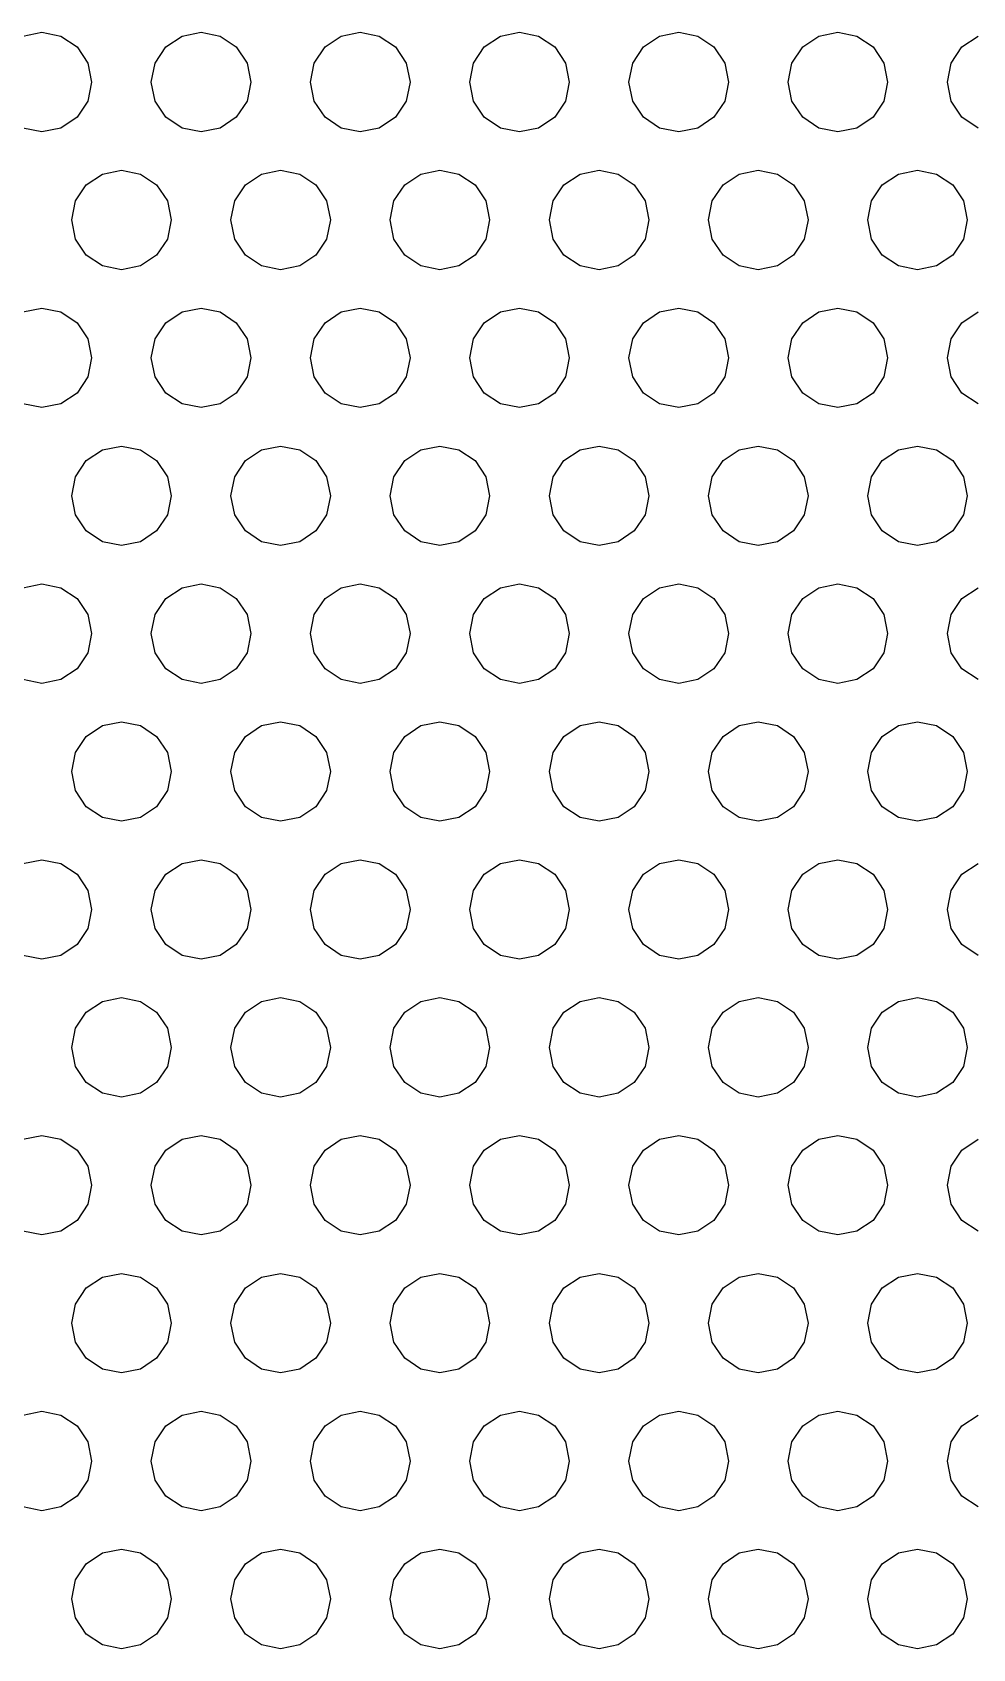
# Model space of a CAD drawing. Header units: metres. Extents: x 0 to 569, y 6 to 314.
# Drawn here: x 98 to 145.3, y 154.3 to 235.5 of the extents above; entities that cross this region are included whole.
import ezdxf

# ---------------------------------------------------------------- set-up
doc = ezdxf.new("R2010")
doc.units = ezdxf.units.M

msp = doc.modelspace()

# ---------------------------------------------------------------- linework, layer by layer
for p, q in [((97.5433, 235.299), (98.5, 235.49)), ((98.5, 235.49), (99.4567, 235.299)), ((99.4567, 235.299), (100.268, 234.757)), ((100.268, 234.757), (100.81, 233.946)), ((104.19, 233.946), (104.732, 234.757)), ((104.732, 234.757), (105.543, 235.299)), ((105.543, 235.299), (106.5, 235.49)), ((106.5, 235.49), (107.457, 235.299)), ((107.457, 235.299), (108.268, 234.757)), ((108.268, 234.757), (108.81, 233.946)), ((112.19, 233.946), (112.732, 234.757)), ((112.732, 234.757), (113.543, 235.299)), ((113.543, 235.299), (114.5, 235.49)), ((114.5, 235.49), (115.457, 235.299)), ((115.457, 235.299), (116.268, 234.757)), ((116.268, 234.757), (116.81, 233.946)), ((120.19, 233.946), (120.732, 234.757)), ((120.732, 234.757), (121.543, 235.299)), ((121.543, 235.299), (122.5, 235.49)), ((122.5, 235.49), (123.457, 235.299)), ((123.457, 235.299), (124.268, 234.757)), ((124.268, 234.757), (124.81, 233.946)), ((128.19, 233.946), (128.732, 234.757)), ((128.732, 234.757), (129.543, 235.299)), ((129.543, 235.299), (130.5, 235.49)), ((130.5, 235.49), (131.457, 235.299)), ((131.457, 235.299), (132.268, 234.757)), ((132.268, 234.757), (132.81, 233.946)), ((136.19, 233.946), (136.732, 234.757)), ((136.732, 234.757), (137.543, 235.299)), ((137.543, 235.299), (138.5, 235.49)), ((138.5, 235.49), (139.457, 235.299)), ((139.457, 235.299), (140.268, 234.757)), ((140.268, 234.757), (140.81, 233.946)), ((144.19, 233.946), (144.732, 234.757)), ((144.732, 234.757), (145.543, 235.299)), ((100.81, 233.946), (101, 232.99)), ((104, 232.99), (104.19, 233.946)), ((108.81, 233.946), (109, 232.99)), ((112, 232.99), (112.19, 233.946)), ((116.81, 233.946), (117, 232.99)), ((120, 232.99), (120.19, 233.946)), ((124.81, 233.946), (125, 232.99)), ((128, 232.99), (128.19, 233.946)), ((132.81, 233.946), (133, 232.99)), ((136, 232.99), (136.19, 233.946)), ((140.81, 233.946), (141, 232.99)), ((144, 232.99), (144.19, 233.946)), ((101, 232.99), (100.81, 232.033)), ((104.19, 232.033), (104, 232.99)), ((109, 232.99), (108.81, 232.033)), ((112.19, 232.033), (112, 232.99)), ((117, 232.99), (116.81, 232.033)), ((120.19, 232.033), (120, 232.99)), ((125, 232.99), (124.81, 232.033)), ((128.19, 232.033), (128, 232.99)), ((133, 232.99), (132.81, 232.033)), ((136.19, 232.033), (136, 232.99)), ((141, 232.99), (140.81, 232.033)), ((144.19, 232.033), (144, 232.99)), ((100.81, 232.033), (100.268, 231.222)), ((104.732, 231.222), (104.19, 232.033)), ((108.81, 232.033), (108.268, 231.222)), ((112.732, 231.222), (112.19, 232.033)), ((116.81, 232.033), (116.268, 231.222)), ((120.732, 231.222), (120.19, 232.033)), ((124.81, 232.033), (124.268, 231.222)), ((128.732, 231.222), (128.19, 232.033)), ((132.81, 232.033), (132.268, 231.222)), ((136.732, 231.222), (136.19, 232.033)), ((140.81, 232.033), (140.268, 231.222)), ((144.732, 231.222), (144.19, 232.033)), ((98.5, 230.49), (97.5433, 230.68)), ((99.4567, 230.68), (98.5, 230.49)), ((100.268, 231.222), (99.4567, 230.68)), ((105.543, 230.68), (104.732, 231.222)), ((106.5, 230.49), (105.543, 230.68)), ((107.457, 230.68), (106.5, 230.49)), ((108.268, 231.222), (107.457, 230.68)), ((113.543, 230.68), (112.732, 231.222)), ((114.5, 230.49), (113.543, 230.68)), ((115.457, 230.68), (114.5, 230.49)), ((116.268, 231.222), (115.457, 230.68)), ((121.543, 230.68), (120.732, 231.222)), ((122.5, 230.49), (121.543, 230.68)), ((123.457, 230.68), (122.5, 230.49)), ((124.268, 231.222), (123.457, 230.68)), ((129.543, 230.68), (128.732, 231.222)), ((130.5, 230.49), (129.543, 230.68)), ((131.457, 230.68), (130.5, 230.49)), ((132.268, 231.222), (131.457, 230.68)), ((137.543, 230.68), (136.732, 231.222)), ((138.5, 230.49), (137.543, 230.68)), ((139.457, 230.68), (138.5, 230.49)), ((140.268, 231.222), (139.457, 230.68)), ((145.543, 230.68), (144.732, 231.222)), ((100.732, 227.829), (101.543, 228.371)), ((101.543, 228.371), (102.5, 228.561)), ((102.5, 228.561), (103.457, 228.371)), ((103.457, 228.371), (104.268, 227.829)), ((108.732, 227.829), (109.543, 228.371)), ((109.543, 228.371), (110.5, 228.561)), ((110.5, 228.561), (111.457, 228.371)), ((111.457, 228.371), (112.268, 227.829)), ((116.732, 227.829), (117.543, 228.371)), ((117.543, 228.371), (118.5, 228.561)), ((118.5, 228.561), (119.457, 228.371)), ((119.457, 228.371), (120.268, 227.829)), ((124.732, 227.829), (125.543, 228.371)), ((125.543, 228.371), (126.5, 228.561)), ((126.5, 228.561), (127.457, 228.371)), ((127.457, 228.371), (128.268, 227.829)), ((132.732, 227.829), (133.543, 228.371)), ((133.543, 228.371), (134.5, 228.561)), ((134.5, 228.561), (135.457, 228.371)), ((135.457, 228.371), (136.268, 227.829)), ((140.732, 227.829), (141.543, 228.371)), ((141.543, 228.371), (142.5, 228.561)), ((142.5, 228.561), (143.457, 228.371)), ((143.457, 228.371), (144.268, 227.829)), ((100.19, 227.018), (100.732, 227.829)), ((104.268, 227.829), (104.81, 227.018)), ((108.19, 227.018), (108.732, 227.829)), ((112.268, 227.829), (112.81, 227.018)), ((116.19, 227.018), (116.732, 227.829)), ((120.268, 227.829), (120.81, 227.018)), ((124.19, 227.018), (124.732, 227.829)), ((128.268, 227.829), (128.81, 227.018)), ((132.19, 227.018), (132.732, 227.829)), ((136.268, 227.829), (136.81, 227.018)), ((140.19, 227.018), (140.732, 227.829)), ((144.268, 227.829), (144.81, 227.018)), ((100, 226.061), (100.19, 227.018)), ((104.81, 227.018), (105, 226.061)), ((108, 226.061), (108.19, 227.018)), ((112.81, 227.018), (113, 226.061)), ((116, 226.061), (116.19, 227.018)), ((120.81, 227.018), (121, 226.061)), ((124, 226.061), (124.19, 227.018)), ((128.81, 227.018), (129, 226.061)), ((132, 226.061), (132.19, 227.018)), ((136.81, 227.018), (137, 226.061)), ((140, 226.061), (140.19, 227.018)), ((144.81, 227.018), (145, 226.061)), ((100.19, 225.105), (100, 226.061)), ((105, 226.061), (104.81, 225.105)), ((108.19, 225.105), (108, 226.061)), ((113, 226.061), (112.81, 225.105)), ((116.19, 225.105), (116, 226.061)), ((121, 226.061), (120.81, 225.105)), ((124.19, 225.105), (124, 226.061)), ((129, 226.061), (128.81, 225.105)), ((132.19, 225.105), (132, 226.061)), ((137, 226.061), (136.81, 225.105)), ((140.19, 225.105), (140, 226.061)), ((145, 226.061), (144.81, 225.105)), ((100.732, 224.294), (100.19, 225.105)), ((104.81, 225.105), (104.268, 224.294)), ((108.732, 224.294), (108.19, 225.105)), ((112.81, 225.105), (112.268, 224.294)), ((116.732, 224.294), (116.19, 225.105)), ((120.81, 225.105), (120.268, 224.294)), ((124.732, 224.294), (124.19, 225.105)), ((128.81, 225.105), (128.268, 224.294)), ((132.732, 224.294), (132.19, 225.105)), ((136.81, 225.105), (136.268, 224.294)), ((140.732, 224.294), (140.19, 225.105)), ((144.81, 225.105), (144.268, 224.294)), ((101.543, 223.752), (100.732, 224.294)), ((104.268, 224.294), (103.457, 223.752)), ((109.543, 223.752), (108.732, 224.294)), ((112.268, 224.294), (111.457, 223.752)), ((117.543, 223.752), (116.732, 224.294)), ((120.268, 224.294), (119.457, 223.752)), ((125.543, 223.752), (124.732, 224.294)), ((128.268, 224.294), (127.457, 223.752)), ((133.543, 223.752), (132.732, 224.294)), ((136.268, 224.294), (135.457, 223.752)), ((141.543, 223.752), (140.732, 224.294)), ((144.268, 224.294), (143.457, 223.752)), ((102.5, 223.561), (101.543, 223.752)), ((103.457, 223.752), (102.5, 223.561)), ((110.5, 223.561), (109.543, 223.752)), ((111.457, 223.752), (110.5, 223.561)), ((118.5, 223.561), (117.543, 223.752)), ((119.457, 223.752), (118.5, 223.561)), ((126.5, 223.561), (125.543, 223.752)), ((127.457, 223.752), (126.5, 223.561)), ((134.5, 223.561), (133.543, 223.752)), ((135.457, 223.752), (134.5, 223.561)), ((142.5, 223.561), (141.543, 223.752)), ((143.457, 223.752), (142.5, 223.561)), ((97.5433, 221.443), (98.5, 221.633)), ((98.5, 221.633), (99.4567, 221.443)), ((99.4567, 221.443), (100.268, 220.901)), ((100.268, 220.901), (100.81, 220.09)), ((104.19, 220.09), (104.732, 220.901)), ((104.732, 220.901), (105.543, 221.443)), ((105.543, 221.443), (106.5, 221.633)), ((106.5, 221.633), (107.457, 221.443)), ((107.457, 221.443), (108.268, 220.901)), ((108.268, 220.901), (108.81, 220.09)), ((112.19, 220.09), (112.732, 220.901)), ((112.732, 220.901), (113.543, 221.443)), ((113.543, 221.443), (114.5, 221.633)), ((114.5, 221.633), (115.457, 221.443)), ((115.457, 221.443), (116.268, 220.901)), ((116.268, 220.901), (116.81, 220.09)), ((120.19, 220.09), (120.732, 220.901)), ((120.732, 220.901), (121.543, 221.443)), ((121.543, 221.443), (122.5, 221.633)), ((122.5, 221.633), (123.457, 221.443)), ((123.457, 221.443), (124.268, 220.901)), ((124.268, 220.901), (124.81, 220.09)), ((128.19, 220.09), (128.732, 220.901)), ((128.732, 220.901), (129.543, 221.443)), ((129.543, 221.443), (130.5, 221.633)), ((130.5, 221.633), (131.457, 221.443)), ((131.457, 221.443), (132.268, 220.901)), ((132.268, 220.901), (132.81, 220.09)), ((136.19, 220.09), (136.732, 220.901)), ((136.732, 220.901), (137.543, 221.443)), ((137.543, 221.443), (138.5, 221.633)), ((138.5, 221.633), (139.457, 221.443)), ((139.457, 221.443), (140.268, 220.901)), ((140.268, 220.901), (140.81, 220.09)), ((144.19, 220.09), (144.732, 220.901)), ((144.732, 220.901), (145.543, 221.443)), ((100.81, 220.09), (101, 219.133)), ((104, 219.133), (104.19, 220.09)), ((108.81, 220.09), (109, 219.133)), ((112, 219.133), (112.19, 220.09)), ((116.81, 220.09), (117, 219.133)), ((120, 219.133), (120.19, 220.09)), ((124.81, 220.09), (125, 219.133)), ((128, 219.133), (128.19, 220.09)), ((132.81, 220.09), (133, 219.133)), ((136, 219.133), (136.19, 220.09)), ((140.81, 220.09), (141, 219.133)), ((144, 219.133), (144.19, 220.09)), ((101, 219.133), (100.81, 218.177)), ((104.19, 218.177), (104, 219.133)), ((109, 219.133), (108.81, 218.177)), ((112.19, 218.177), (112, 219.133)), ((117, 219.133), (116.81, 218.177)), ((120.19, 218.177), (120, 219.133)), ((125, 219.133), (124.81, 218.177)), ((128.19, 218.177), (128, 219.133)), ((133, 219.133), (132.81, 218.177)), ((136.19, 218.177), (136, 219.133)), ((141, 219.133), (140.81, 218.177)), ((144.19, 218.177), (144, 219.133)), ((100.81, 218.177), (100.268, 217.366)), ((104.732, 217.366), (104.19, 218.177)), ((108.81, 218.177), (108.268, 217.366)), ((112.732, 217.366), (112.19, 218.177)), ((116.81, 218.177), (116.268, 217.366)), ((120.732, 217.366), (120.19, 218.177)), ((124.81, 218.177), (124.268, 217.366)), ((128.732, 217.366), (128.19, 218.177)), ((132.81, 218.177), (132.268, 217.366)), ((136.732, 217.366), (136.19, 218.177)), ((140.81, 218.177), (140.268, 217.366)), ((144.732, 217.366), (144.19, 218.177)), ((100.268, 217.366), (99.4567, 216.824)), ((105.543, 216.824), (104.732, 217.366)), ((108.268, 217.366), (107.457, 216.824)), ((113.543, 216.824), (112.732, 217.366)), ((116.268, 217.366), (115.457, 216.824)), ((121.543, 216.824), (120.732, 217.366)), ((124.268, 217.366), (123.457, 216.824)), ((129.543, 216.824), (128.732, 217.366)), ((132.268, 217.366), (131.457, 216.824)), ((137.543, 216.824), (136.732, 217.366)), ((140.268, 217.366), (139.457, 216.824)), ((145.543, 216.824), (144.732, 217.366)), ((98.5, 216.633), (97.5433, 216.824)), ((99.4567, 216.824), (98.5, 216.633)), ((106.5, 216.633), (105.543, 216.824)), ((107.457, 216.824), (106.5, 216.633)), ((114.5, 216.633), (113.543, 216.824)), ((115.457, 216.824), (114.5, 216.633)), ((122.5, 216.633), (121.543, 216.824)), ((123.457, 216.824), (122.5, 216.633)), ((130.5, 216.633), (129.543, 216.824)), ((131.457, 216.824), (130.5, 216.633)), ((138.5, 216.633), (137.543, 216.824)), ((139.457, 216.824), (138.5, 216.633)), ((100.732, 213.973), (101.543, 214.515)), ((101.543, 214.515), (102.5, 214.705)), ((102.5, 214.705), (103.457, 214.515)), ((103.457, 214.515), (104.268, 213.973)), ((108.732, 213.973), (109.543, 214.515)), ((109.543, 214.515), (110.5, 214.705)), ((110.5, 214.705), (111.457, 214.515)), ((111.457, 214.515), (112.268, 213.973)), ((116.732, 213.973), (117.543, 214.515)), ((117.543, 214.515), (118.5, 214.705)), ((118.5, 214.705), (119.457, 214.515)), ((119.457, 214.515), (120.268, 213.973)), ((124.732, 213.973), (125.543, 214.515)), ((125.543, 214.515), (126.5, 214.705)), ((126.5, 214.705), (127.457, 214.515)), ((127.457, 214.515), (128.268, 213.973)), ((132.732, 213.973), (133.543, 214.515)), ((133.543, 214.515), (134.5, 214.705)), ((134.5, 214.705), (135.457, 214.515)), ((135.457, 214.515), (136.268, 213.973)), ((140.732, 213.973), (141.543, 214.515)), ((141.543, 214.515), (142.5, 214.705)), ((142.5, 214.705), (143.457, 214.515)), ((143.457, 214.515), (144.268, 213.973)), ((100.19, 213.162), (100.732, 213.973)), ((104.268, 213.973), (104.81, 213.162)), ((108.19, 213.162), (108.732, 213.973)), ((112.268, 213.973), (112.81, 213.162)), ((116.19, 213.162), (116.732, 213.973)), ((120.268, 213.973), (120.81, 213.162)), ((124.19, 213.162), (124.732, 213.973)), ((128.268, 213.973), (128.81, 213.162)), ((132.19, 213.162), (132.732, 213.973)), ((136.268, 213.973), (136.81, 213.162)), ((140.19, 213.162), (140.732, 213.973)), ((144.268, 213.973), (144.81, 213.162)), ((100, 212.205), (100.19, 213.162)), ((104.81, 213.162), (105, 212.205)), ((108, 212.205), (108.19, 213.162)), ((112.81, 213.162), (113, 212.205)), ((116, 212.205), (116.19, 213.162)), ((120.81, 213.162), (121, 212.205)), ((124, 212.205), (124.19, 213.162)), ((128.81, 213.162), (129, 212.205)), ((132, 212.205), (132.19, 213.162)), ((136.81, 213.162), (137, 212.205)), ((140, 212.205), (140.19, 213.162)), ((144.81, 213.162), (145, 212.205)), ((100.19, 211.248), (100, 212.205)), ((105, 212.205), (104.81, 211.248)), ((108.19, 211.248), (108, 212.205)), ((113, 212.205), (112.81, 211.248)), ((116.19, 211.248), (116, 212.205)), ((121, 212.205), (120.81, 211.248)), ((124.19, 211.248), (124, 212.205)), ((129, 212.205), (128.81, 211.248)), ((132.19, 211.248), (132, 212.205)), ((137, 212.205), (136.81, 211.248)), ((140.19, 211.248), (140, 212.205)), ((145, 212.205), (144.81, 211.248)), ((100.732, 210.437), (100.19, 211.248)), ((104.81, 211.248), (104.268, 210.437)), ((108.732, 210.437), (108.19, 211.248)), ((112.81, 211.248), (112.268, 210.437)), ((116.732, 210.437), (116.19, 211.248)), ((120.81, 211.248), (120.268, 210.437)), ((124.732, 210.437), (124.19, 211.248)), ((128.81, 211.248), (128.268, 210.437)), ((132.732, 210.437), (132.19, 211.248)), ((136.81, 211.248), (136.268, 210.437)), ((140.732, 210.437), (140.19, 211.248)), ((144.81, 211.248), (144.268, 210.437)), ((101.543, 209.895), (100.732, 210.437)), ((104.268, 210.437), (103.457, 209.895)), ((109.543, 209.895), (108.732, 210.437)), ((112.268, 210.437), (111.457, 209.895)), ((117.543, 209.895), (116.732, 210.437)), ((120.268, 210.437), (119.457, 209.895)), ((125.543, 209.895), (124.732, 210.437)), ((128.268, 210.437), (127.457, 209.895)), ((133.543, 209.895), (132.732, 210.437)), ((136.268, 210.437), (135.457, 209.895)), ((141.543, 209.895), (140.732, 210.437)), ((144.268, 210.437), (143.457, 209.895)), ((102.5, 209.705), (101.543, 209.895)), ((103.457, 209.895), (102.5, 209.705)), ((110.5, 209.705), (109.543, 209.895)), ((111.457, 209.895), (110.5, 209.705)), ((118.5, 209.705), (117.543, 209.895)), ((119.457, 209.895), (118.5, 209.705)), ((126.5, 209.705), (125.543, 209.895)), ((127.457, 209.895), (126.5, 209.705)), ((134.5, 209.705), (133.543, 209.895)), ((135.457, 209.895), (134.5, 209.705)), ((142.5, 209.705), (141.543, 209.895)), ((143.457, 209.895), (142.5, 209.705)), ((97.5433, 207.587), (98.5, 207.777)), ((98.5, 207.777), (99.4567, 207.587)), ((99.4567, 207.587), (100.268, 207.045)), ((104.732, 207.045), (105.543, 207.587)), ((105.543, 207.587), (106.5, 207.777)), ((106.5, 207.777), (107.457, 207.587)), ((107.457, 207.587), (108.268, 207.045)), ((112.732, 207.045), (113.543, 207.587)), ((113.543, 207.587), (114.5, 207.777)), ((114.5, 207.777), (115.457, 207.587)), ((115.457, 207.587), (116.268, 207.045)), ((120.732, 207.045), (121.543, 207.587)), ((121.543, 207.587), (122.5, 207.777)), ((122.5, 207.777), (123.457, 207.587)), ((123.457, 207.587), (124.268, 207.045)), ((128.732, 207.045), (129.543, 207.587)), ((129.543, 207.587), (130.5, 207.777)), ((130.5, 207.777), (131.457, 207.587)), ((131.457, 207.587), (132.268, 207.045)), ((136.732, 207.045), (137.543, 207.587)), ((137.543, 207.587), (138.5, 207.777)), ((138.5, 207.777), (139.457, 207.587)), ((139.457, 207.587), (140.268, 207.045)), ((144.732, 207.045), (145.543, 207.587)), ((100.268, 207.045), (100.81, 206.234)), ((104.19, 206.234), (104.732, 207.045)), ((108.268, 207.045), (108.81, 206.234)), ((112.19, 206.234), (112.732, 207.045)), ((116.268, 207.045), (116.81, 206.234)), ((120.19, 206.234), (120.732, 207.045)), ((124.268, 207.045), (124.81, 206.234)), ((128.19, 206.234), (128.732, 207.045)), ((132.268, 207.045), (132.81, 206.234)), ((136.19, 206.234), (136.732, 207.045)), ((140.268, 207.045), (140.81, 206.234)), ((144.19, 206.234), (144.732, 207.045)), ((100.81, 206.234), (101, 205.277)), ((104, 205.277), (104.19, 206.234)), ((108.81, 206.234), (109, 205.277)), ((112, 205.277), (112.19, 206.234)), ((116.81, 206.234), (117, 205.277)), ((120, 205.277), (120.19, 206.234)), ((124.81, 206.234), (125, 205.277)), ((128, 205.277), (128.19, 206.234)), ((132.81, 206.234), (133, 205.277)), ((136, 205.277), (136.19, 206.234)), ((140.81, 206.234), (141, 205.277)), ((144, 205.277), (144.19, 206.234)), ((101, 205.277), (100.81, 204.32)), ((104.19, 204.32), (104, 205.277)), ((109, 205.277), (108.81, 204.32)), ((112.19, 204.32), (112, 205.277)), ((117, 205.277), (116.81, 204.32)), ((120.19, 204.32), (120, 205.277)), ((125, 205.277), (124.81, 204.32)), ((128.19, 204.32), (128, 205.277)), ((133, 205.277), (132.81, 204.32)), ((136.19, 204.32), (136, 205.277)), ((141, 205.277), (140.81, 204.32)), ((144.19, 204.32), (144, 205.277)), ((100.81, 204.32), (100.268, 203.509)), ((104.732, 203.509), (104.19, 204.32)), ((108.81, 204.32), (108.268, 203.509)), ((112.732, 203.509), (112.19, 204.32)), ((116.81, 204.32), (116.268, 203.509)), ((120.732, 203.509), (120.19, 204.32)), ((124.81, 204.32), (124.268, 203.509)), ((128.732, 203.509), (128.19, 204.32)), ((132.81, 204.32), (132.268, 203.509)), ((136.732, 203.509), (136.19, 204.32)), ((140.81, 204.32), (140.268, 203.509)), ((144.732, 203.509), (144.19, 204.32)), ((100.268, 203.509), (99.4567, 202.967)), ((105.543, 202.967), (104.732, 203.509)), ((108.268, 203.509), (107.457, 202.967)), ((113.543, 202.967), (112.732, 203.509)), ((116.268, 203.509), (115.457, 202.967)), ((121.543, 202.967), (120.732, 203.509)), ((124.268, 203.509), (123.457, 202.967)), ((129.543, 202.967), (128.732, 203.509)), ((132.268, 203.509), (131.457, 202.967)), ((137.543, 202.967), (136.732, 203.509)), ((140.268, 203.509), (139.457, 202.967)), ((145.543, 202.967), (144.732, 203.509)), ((98.5, 202.777), (97.5433, 202.967)), ((99.4567, 202.967), (98.5, 202.777)), ((106.5, 202.777), (105.543, 202.967)), ((107.457, 202.967), (106.5, 202.777)), ((114.5, 202.777), (113.543, 202.967)), ((115.457, 202.967), (114.5, 202.777)), ((122.5, 202.777), (121.543, 202.967)), ((123.457, 202.967), (122.5, 202.777)), ((130.5, 202.777), (129.543, 202.967)), ((131.457, 202.967), (130.5, 202.777)), ((138.5, 202.777), (137.543, 202.967)), ((139.457, 202.967), (138.5, 202.777)), ((100.732, 200.116), (101.543, 200.658)), ((101.543, 200.658), (102.5, 200.849)), ((102.5, 200.849), (103.457, 200.658)), ((103.457, 200.658), (104.268, 200.116)), ((108.732, 200.116), (109.543, 200.658)), ((109.543, 200.658), (110.5, 200.849)), ((110.5, 200.849), (111.457, 200.658)), ((111.457, 200.658), (112.268, 200.116)), ((116.732, 200.116), (117.543, 200.658)), ((117.543, 200.658), (118.5, 200.849)), ((118.5, 200.849), (119.457, 200.658)), ((119.457, 200.658), (120.268, 200.116)), ((124.732, 200.116), (125.543, 200.658)), ((125.543, 200.658), (126.5, 200.849)), ((126.5, 200.849), (127.457, 200.658)), ((127.457, 200.658), (128.268, 200.116)), ((132.732, 200.116), (133.543, 200.658)), ((133.543, 200.658), (134.5, 200.849)), ((134.5, 200.849), (135.457, 200.658)), ((135.457, 200.658), (136.268, 200.116)), ((140.732, 200.116), (141.543, 200.658)), ((141.543, 200.658), (142.5, 200.849)), ((142.5, 200.849), (143.457, 200.658)), ((143.457, 200.658), (144.268, 200.116)), ((100.19, 199.305), (100.732, 200.116)), ((104.268, 200.116), (104.81, 199.305)), ((108.19, 199.305), (108.732, 200.116)), ((112.268, 200.116), (112.81, 199.305)), ((116.19, 199.305), (116.732, 200.116)), ((120.268, 200.116), (120.81, 199.305)), ((124.19, 199.305), (124.732, 200.116)), ((128.268, 200.116), (128.81, 199.305)), ((132.19, 199.305), (132.732, 200.116)), ((136.268, 200.116), (136.81, 199.305)), ((140.19, 199.305), (140.732, 200.116)), ((144.268, 200.116), (144.81, 199.305)), ((100, 198.349), (100.19, 199.305)), ((104.81, 199.305), (105, 198.349)), ((108, 198.349), (108.19, 199.305)), ((112.81, 199.305), (113, 198.349)), ((116, 198.349), (116.19, 199.305)), ((120.81, 199.305), (121, 198.349)), ((124, 198.349), (124.19, 199.305)), ((128.81, 199.305), (129, 198.349)), ((132, 198.349), (132.19, 199.305)), ((136.81, 199.305), (137, 198.349)), ((140, 198.349), (140.19, 199.305)), ((144.81, 199.305), (145, 198.349)), ((100.19, 197.392), (100, 198.349)), ((105, 198.349), (104.81, 197.392)), ((108.19, 197.392), (108, 198.349)), ((113, 198.349), (112.81, 197.392)), ((116.19, 197.392), (116, 198.349)), ((121, 198.349), (120.81, 197.392)), ((124.19, 197.392), (124, 198.349)), ((129, 198.349), (128.81, 197.392)), ((132.19, 197.392), (132, 198.349)), ((137, 198.349), (136.81, 197.392)), ((140.19, 197.392), (140, 198.349)), ((145, 198.349), (144.81, 197.392)), ((100.732, 196.581), (100.19, 197.392)), ((104.81, 197.392), (104.268, 196.581)), ((108.732, 196.581), (108.19, 197.392)), ((112.81, 197.392), (112.268, 196.581)), ((116.732, 196.581), (116.19, 197.392)), ((120.81, 197.392), (120.268, 196.581)), ((124.732, 196.581), (124.19, 197.392)), ((128.81, 197.392), (128.268, 196.581)), ((132.732, 196.581), (132.19, 197.392)), ((136.81, 197.392), (136.268, 196.581)), ((140.732, 196.581), (140.19, 197.392)), ((144.81, 197.392), (144.268, 196.581)), ((101.543, 196.039), (100.732, 196.581)), ((104.268, 196.581), (103.457, 196.039)), ((109.543, 196.039), (108.732, 196.581)), ((112.268, 196.581), (111.457, 196.039)), ((117.543, 196.039), (116.732, 196.581)), ((120.268, 196.581), (119.457, 196.039)), ((125.543, 196.039), (124.732, 196.581)), ((128.268, 196.581), (127.457, 196.039)), ((133.543, 196.039), (132.732, 196.581)), ((136.268, 196.581), (135.457, 196.039)), ((141.543, 196.039), (140.732, 196.581)), ((144.268, 196.581), (143.457, 196.039)), ((102.5, 195.849), (101.543, 196.039)), ((103.457, 196.039), (102.5, 195.849)), ((110.5, 195.849), (109.543, 196.039)), ((111.457, 196.039), (110.5, 195.849)), ((118.5, 195.849), (117.543, 196.039)), ((119.457, 196.039), (118.5, 195.849)), ((126.5, 195.849), (125.543, 196.039)), ((127.457, 196.039), (126.5, 195.849)), ((134.5, 195.849), (133.543, 196.039)), ((135.457, 196.039), (134.5, 195.849)), ((142.5, 195.849), (141.543, 196.039)), ((143.457, 196.039), (142.5, 195.849)), ((97.5433, 193.73), (98.5, 193.92)), ((98.5, 193.92), (99.4567, 193.73)), ((99.4567, 193.73), (100.268, 193.188)), ((104.732, 193.188), (105.543, 193.73)), ((105.543, 193.73), (106.5, 193.92)), ((106.5, 193.92), (107.457, 193.73)), ((107.457, 193.73), (108.268, 193.188)), ((112.732, 193.188), (113.543, 193.73)), ((113.543, 193.73), (114.5, 193.92)), ((114.5, 193.92), (115.457, 193.73)), ((115.457, 193.73), (116.268, 193.188)), ((120.732, 193.188), (121.543, 193.73)), ((121.543, 193.73), (122.5, 193.92)), ((122.5, 193.92), (123.457, 193.73)), ((123.457, 193.73), (124.268, 193.188)), ((128.732, 193.188), (129.543, 193.73)), ((129.543, 193.73), (130.5, 193.92)), ((130.5, 193.92), (131.457, 193.73)), ((131.457, 193.73), (132.268, 193.188)), ((136.732, 193.188), (137.543, 193.73)), ((137.543, 193.73), (138.5, 193.92)), ((138.5, 193.92), (139.457, 193.73)), ((139.457, 193.73), (140.268, 193.188)), ((144.732, 193.188), (145.543, 193.73)), ((100.268, 193.188), (100.81, 192.377)), ((104.19, 192.377), (104.732, 193.188)), ((108.268, 193.188), (108.81, 192.377)), ((112.19, 192.377), (112.732, 193.188)), ((116.268, 193.188), (116.81, 192.377)), ((120.19, 192.377), (120.732, 193.188)), ((124.268, 193.188), (124.81, 192.377)), ((128.19, 192.377), (128.732, 193.188)), ((132.268, 193.188), (132.81, 192.377)), ((136.19, 192.377), (136.732, 193.188)), ((140.268, 193.188), (140.81, 192.377)), ((144.19, 192.377), (144.732, 193.188)), ((100.81, 192.377), (101, 191.42)), ((104, 191.42), (104.19, 192.377)), ((108.81, 192.377), (109, 191.42)), ((112, 191.42), (112.19, 192.377)), ((116.81, 192.377), (117, 191.42)), ((120, 191.42), (120.19, 192.377)), ((124.81, 192.377), (125, 191.42)), ((128, 191.42), (128.19, 192.377)), ((132.81, 192.377), (133, 191.42)), ((136, 191.42), (136.19, 192.377)), ((140.81, 192.377), (141, 191.42)), ((144, 191.42), (144.19, 192.377)), ((101, 191.42), (100.81, 190.464)), ((104.19, 190.464), (104, 191.42)), ((109, 191.42), (108.81, 190.464)), ((112.19, 190.464), (112, 191.42)), ((117, 191.42), (116.81, 190.464)), ((120.19, 190.464), (120, 191.42)), ((125, 191.42), (124.81, 190.464)), ((128.19, 190.464), (128, 191.42)), ((133, 191.42), (132.81, 190.464)), ((136.19, 190.464), (136, 191.42)), ((141, 191.42), (140.81, 190.464)), ((144.19, 190.464), (144, 191.42)), ((100.81, 190.464), (100.268, 189.653)), ((104.732, 189.653), (104.19, 190.464)), ((108.81, 190.464), (108.268, 189.653)), ((112.732, 189.653), (112.19, 190.464)), ((116.81, 190.464), (116.268, 189.653)), ((120.732, 189.653), (120.19, 190.464)), ((124.81, 190.464), (124.268, 189.653)), ((128.732, 189.653), (128.19, 190.464)), ((132.81, 190.464), (132.268, 189.653)), ((136.732, 189.653), (136.19, 190.464)), ((140.81, 190.464), (140.268, 189.653)), ((144.732, 189.653), (144.19, 190.464)), ((100.268, 189.653), (99.4567, 189.111)), ((105.543, 189.111), (104.732, 189.653)), ((108.268, 189.653), (107.457, 189.111)), ((113.543, 189.111), (112.732, 189.653)), ((116.268, 189.653), (115.457, 189.111)), ((121.543, 189.111), (120.732, 189.653)), ((124.268, 189.653), (123.457, 189.111)), ((129.543, 189.111), (128.732, 189.653)), ((132.268, 189.653), (131.457, 189.111)), ((137.543, 189.111), (136.732, 189.653)), ((140.268, 189.653), (139.457, 189.111)), ((145.543, 189.111), (144.732, 189.653)), ((98.5, 188.92), (97.5433, 189.111)), ((99.4567, 189.111), (98.5, 188.92)), ((106.5, 188.92), (105.543, 189.111)), ((107.457, 189.111), (106.5, 188.92)), ((114.5, 188.92), (113.543, 189.111)), ((115.457, 189.111), (114.5, 188.92)), ((122.5, 188.92), (121.543, 189.111)), ((123.457, 189.111), (122.5, 188.92)), ((130.5, 188.92), (129.543, 189.111)), ((131.457, 189.111), (130.5, 188.92)), ((138.5, 188.92), (137.543, 189.111)), ((139.457, 189.111), (138.5, 188.92)), ((100.732, 186.26), (101.543, 186.802)), ((101.543, 186.802), (102.5, 186.992)), ((102.5, 186.992), (103.457, 186.802)), ((103.457, 186.802), (104.268, 186.26)), ((108.732, 186.26), (109.543, 186.802)), ((109.543, 186.802), (110.5, 186.992)), ((110.5, 186.992), (111.457, 186.802)), ((111.457, 186.802), (112.268, 186.26)), ((116.732, 186.26), (117.543, 186.802)), ((117.543, 186.802), (118.5, 186.992)), ((118.5, 186.992), (119.457, 186.802)), ((119.457, 186.802), (120.268, 186.26)), ((124.732, 186.26), (125.543, 186.802)), ((125.543, 186.802), (126.5, 186.992)), ((126.5, 186.992), (127.457, 186.802)), ((127.457, 186.802), (128.268, 186.26)), ((132.732, 186.26), (133.543, 186.802)), ((133.543, 186.802), (134.5, 186.992)), ((134.5, 186.992), (135.457, 186.802)), ((135.457, 186.802), (136.268, 186.26)), ((140.732, 186.26), (141.543, 186.802)), ((141.543, 186.802), (142.5, 186.992)), ((142.5, 186.992), (143.457, 186.802)), ((143.457, 186.802), (144.268, 186.26)), ((100.19, 185.449), (100.732, 186.26)), ((104.268, 186.26), (104.81, 185.449)), ((108.19, 185.449), (108.732, 186.26)), ((112.268, 186.26), (112.81, 185.449)), ((116.19, 185.449), (116.732, 186.26)), ((120.268, 186.26), (120.81, 185.449)), ((124.19, 185.449), (124.732, 186.26)), ((128.268, 186.26), (128.81, 185.449)), ((132.19, 185.449), (132.732, 186.26)), ((136.268, 186.26), (136.81, 185.449)), ((140.19, 185.449), (140.732, 186.26)), ((144.268, 186.26), (144.81, 185.449)), ((100, 184.492), (100.19, 185.449)), ((104.81, 185.449), (105, 184.492)), ((108, 184.492), (108.19, 185.449)), ((112.81, 185.449), (113, 184.492)), ((116, 184.492), (116.19, 185.449)), ((120.81, 185.449), (121, 184.492)), ((124, 184.492), (124.19, 185.449)), ((128.81, 185.449), (129, 184.492)), ((132, 184.492), (132.19, 185.449)), ((136.81, 185.449), (137, 184.492)), ((140, 184.492), (140.19, 185.449)), ((144.81, 185.449), (145, 184.492)), ((100.19, 183.536), (100, 184.492)), ((105, 184.492), (104.81, 183.536)), ((108.19, 183.536), (108, 184.492)), ((113, 184.492), (112.81, 183.536)), ((116.19, 183.536), (116, 184.492)), ((121, 184.492), (120.81, 183.536)), ((124.19, 183.536), (124, 184.492)), ((129, 184.492), (128.81, 183.536)), ((132.19, 183.536), (132, 184.492)), ((137, 184.492), (136.81, 183.536)), ((140.19, 183.536), (140, 184.492)), ((145, 184.492), (144.81, 183.536)), ((100.732, 182.724), (100.19, 183.536)), ((104.81, 183.536), (104.268, 182.724)), ((108.732, 182.724), (108.19, 183.536)), ((112.81, 183.536), (112.268, 182.724)), ((116.732, 182.724), (116.19, 183.536)), ((120.81, 183.536), (120.268, 182.724)), ((124.732, 182.724), (124.19, 183.536)), ((128.81, 183.536), (128.268, 182.724)), ((132.732, 182.724), (132.19, 183.536)), ((136.81, 183.536), (136.268, 182.724)), ((140.732, 182.724), (140.19, 183.536)), ((144.81, 183.536), (144.268, 182.724)), ((101.543, 182.183), (100.732, 182.724)), ((102.5, 181.992), (101.543, 182.183)), ((103.457, 182.183), (102.5, 181.992)), ((104.268, 182.724), (103.457, 182.183)), ((109.543, 182.183), (108.732, 182.724)), ((110.5, 181.992), (109.543, 182.183)), ((111.457, 182.183), (110.5, 181.992)), ((112.268, 182.724), (111.457, 182.183)), ((117.543, 182.183), (116.732, 182.724)), ((118.5, 181.992), (117.543, 182.183)), ((119.457, 182.183), (118.5, 181.992)), ((120.268, 182.724), (119.457, 182.183)), ((125.543, 182.183), (124.732, 182.724)), ((126.5, 181.992), (125.543, 182.183)), ((127.457, 182.183), (126.5, 181.992)), ((128.268, 182.724), (127.457, 182.183)), ((133.543, 182.183), (132.732, 182.724)), ((134.5, 181.992), (133.543, 182.183)), ((135.457, 182.183), (134.5, 181.992)), ((136.268, 182.724), (135.457, 182.183)), ((141.543, 182.183), (140.732, 182.724)), ((142.5, 181.992), (141.543, 182.183)), ((143.457, 182.183), (142.5, 181.992)), ((144.268, 182.724), (143.457, 182.183)), ((97.5433, 179.874), (98.5, 180.064)), ((98.5, 180.064), (99.4567, 179.874)), ((99.4567, 179.874), (100.268, 179.332)), ((104.732, 179.332), (105.543, 179.874)), ((105.543, 179.874), (106.5, 180.064)), ((106.5, 180.064), (107.457, 179.874)), ((107.457, 179.874), (108.268, 179.332)), ((112.732, 179.332), (113.543, 179.874)), ((113.543, 179.874), (114.5, 180.064)), ((114.5, 180.064), (115.457, 179.874)), ((115.457, 179.874), (116.268, 179.332)), ((120.732, 179.332), (121.543, 179.874)), ((121.543, 179.874), (122.5, 180.064)), ((122.5, 180.064), (123.457, 179.874)), ((123.457, 179.874), (124.268, 179.332)), ((128.732, 179.332), (129.543, 179.874)), ((129.543, 179.874), (130.5, 180.064)), ((130.5, 180.064), (131.457, 179.874)), ((131.457, 179.874), (132.268, 179.332)), ((136.732, 179.332), (137.543, 179.874)), ((137.543, 179.874), (138.5, 180.064)), ((138.5, 180.064), (139.457, 179.874)), ((139.457, 179.874), (140.268, 179.332)), ((144.732, 179.332), (145.543, 179.874)), ((100.268, 179.332), (100.81, 178.521)), ((104.19, 178.521), (104.732, 179.332)), ((108.268, 179.332), (108.81, 178.521)), ((112.19, 178.521), (112.732, 179.332)), ((116.268, 179.332), (116.81, 178.521)), ((120.19, 178.521), (120.732, 179.332)), ((124.268, 179.332), (124.81, 178.521)), ((128.19, 178.521), (128.732, 179.332)), ((132.268, 179.332), (132.81, 178.521)), ((136.19, 178.521), (136.732, 179.332)), ((140.268, 179.332), (140.81, 178.521)), ((144.19, 178.521), (144.732, 179.332)), ((100.81, 178.521), (101, 177.564)), ((104, 177.564), (104.19, 178.521)), ((108.81, 178.521), (109, 177.564)), ((112, 177.564), (112.19, 178.521)), ((116.81, 178.521), (117, 177.564)), ((120, 177.564), (120.19, 178.521)), ((124.81, 178.521), (125, 177.564)), ((128, 177.564), (128.19, 178.521)), ((132.81, 178.521), (133, 177.564)), ((136, 177.564), (136.19, 178.521)), ((140.81, 178.521), (141, 177.564)), ((144, 177.564), (144.19, 178.521)), ((101, 177.564), (100.81, 176.607)), ((104.19, 176.607), (104, 177.564)), ((109, 177.564), (108.81, 176.607)), ((112.19, 176.607), (112, 177.564)), ((117, 177.564), (116.81, 176.607)), ((120.19, 176.607), (120, 177.564)), ((125, 177.564), (124.81, 176.607)), ((128.19, 176.607), (128, 177.564)), ((133, 177.564), (132.81, 176.607)), ((136.19, 176.607), (136, 177.564)), ((141, 177.564), (140.81, 176.607)), ((144.19, 176.607), (144, 177.564)), ((100.81, 176.607), (100.268, 175.796)), ((104.732, 175.796), (104.19, 176.607)), ((108.81, 176.607), (108.268, 175.796)), ((112.732, 175.796), (112.19, 176.607)), ((116.81, 176.607), (116.268, 175.796)), ((120.732, 175.796), (120.19, 176.607)), ((124.81, 176.607), (124.268, 175.796)), ((128.732, 175.796), (128.19, 176.607)), ((132.81, 176.607), (132.268, 175.796)), ((136.732, 175.796), (136.19, 176.607)), ((140.81, 176.607), (140.268, 175.796)), ((144.732, 175.796), (144.19, 176.607)), ((100.268, 175.796), (99.4567, 175.254)), ((105.543, 175.254), (104.732, 175.796)), ((108.268, 175.796), (107.457, 175.254)), ((113.543, 175.254), (112.732, 175.796)), ((116.268, 175.796), (115.457, 175.254)), ((121.543, 175.254), (120.732, 175.796)), ((124.268, 175.796), (123.457, 175.254)), ((129.543, 175.254), (128.732, 175.796)), ((132.268, 175.796), (131.457, 175.254)), ((137.543, 175.254), (136.732, 175.796)), ((140.268, 175.796), (139.457, 175.254)), ((145.543, 175.254), (144.732, 175.796)), ((98.5, 175.064), (97.5433, 175.254)), ((99.4567, 175.254), (98.5, 175.064)), ((106.5, 175.064), (105.543, 175.254)), ((107.457, 175.254), (106.5, 175.064)), ((114.5, 175.064), (113.543, 175.254)), ((115.457, 175.254), (114.5, 175.064)), ((122.5, 175.064), (121.543, 175.254)), ((123.457, 175.254), (122.5, 175.064)), ((130.5, 175.064), (129.543, 175.254)), ((131.457, 175.254), (130.5, 175.064)), ((138.5, 175.064), (137.543, 175.254)), ((139.457, 175.254), (138.5, 175.064)), ((101.543, 172.946), (102.5, 173.136)), ((102.5, 173.136), (103.457, 172.946)), ((109.543, 172.946), (110.5, 173.136)), ((110.5, 173.136), (111.457, 172.946)), ((117.543, 172.946), (118.5, 173.136)), ((118.5, 173.136), (119.457, 172.946)), ((125.543, 172.946), (126.5, 173.136)), ((126.5, 173.136), (127.457, 172.946)), ((133.543, 172.946), (134.5, 173.136)), ((134.5, 173.136), (135.457, 172.946)), ((141.543, 172.946), (142.5, 173.136)), ((142.5, 173.136), (143.457, 172.946)), ((100.19, 171.593), (100.732, 172.404)), ((100.732, 172.404), (101.543, 172.946)), ((103.457, 172.946), (104.268, 172.404)), ((104.268, 172.404), (104.81, 171.593)), ((108.19, 171.593), (108.732, 172.404)), ((108.732, 172.404), (109.543, 172.946)), ((111.457, 172.946), (112.268, 172.404)), ((112.268, 172.404), (112.81, 171.593)), ((116.19, 171.593), (116.732, 172.404)), ((116.732, 172.404), (117.543, 172.946)), ((119.457, 172.946), (120.268, 172.404)), ((120.268, 172.404), (120.81, 171.593)), ((124.19, 171.593), (124.732, 172.404)), ((124.732, 172.404), (125.543, 172.946)), ((127.457, 172.946), (128.268, 172.404)), ((128.268, 172.404), (128.81, 171.593)), ((132.19, 171.593), (132.732, 172.404)), ((132.732, 172.404), (133.543, 172.946)), ((135.457, 172.946), (136.268, 172.404)), ((136.268, 172.404), (136.81, 171.593)), ((140.19, 171.593), (140.732, 172.404)), ((140.732, 172.404), (141.543, 172.946)), ((143.457, 172.946), (144.268, 172.404)), ((144.268, 172.404), (144.81, 171.593)), ((100, 170.636), (100.19, 171.593)), ((104.81, 171.593), (105, 170.636)), ((108, 170.636), (108.19, 171.593)), ((112.81, 171.593), (113, 170.636)), ((116, 170.636), (116.19, 171.593)), ((120.81, 171.593), (121, 170.636)), ((124, 170.636), (124.19, 171.593)), ((128.81, 171.593), (129, 170.636)), ((132, 170.636), (132.19, 171.593)), ((136.81, 171.593), (137, 170.636)), ((140, 170.636), (140.19, 171.593)), ((144.81, 171.593), (145, 170.636)), ((100.19, 169.679), (100, 170.636)), ((105, 170.636), (104.81, 169.679)), ((108.19, 169.679), (108, 170.636)), ((113, 170.636), (112.81, 169.679)), ((116.19, 169.679), (116, 170.636)), ((121, 170.636), (120.81, 169.679)), ((124.19, 169.679), (124, 170.636)), ((129, 170.636), (128.81, 169.679)), ((132.19, 169.679), (132, 170.636)), ((137, 170.636), (136.81, 169.679)), ((140.19, 169.679), (140, 170.636)), ((145, 170.636), (144.81, 169.679)), ((100.732, 168.868), (100.19, 169.679)), ((104.81, 169.679), (104.268, 168.868)), ((108.732, 168.868), (108.19, 169.679)), ((112.81, 169.679), (112.268, 168.868)), ((116.732, 168.868), (116.19, 169.679)), ((120.81, 169.679), (120.268, 168.868)), ((124.732, 168.868), (124.19, 169.679)), ((128.81, 169.679), (128.268, 168.868)), ((132.732, 168.868), (132.19, 169.679)), ((136.81, 169.679), (136.268, 168.868)), ((140.732, 168.868), (140.19, 169.679)), ((144.81, 169.679), (144.268, 168.868)), ((101.543, 168.326), (100.732, 168.868)), ((102.5, 168.136), (101.543, 168.326)), ((103.457, 168.326), (102.5, 168.136)), ((104.268, 168.868), (103.457, 168.326)), ((109.543, 168.326), (108.732, 168.868)), ((110.5, 168.136), (109.543, 168.326)), ((111.457, 168.326), (110.5, 168.136)), ((112.268, 168.868), (111.457, 168.326)), ((117.543, 168.326), (116.732, 168.868)), ((118.5, 168.136), (117.543, 168.326)), ((119.457, 168.326), (118.5, 168.136)), ((120.268, 168.868), (119.457, 168.326)), ((125.543, 168.326), (124.732, 168.868)), ((126.5, 168.136), (125.543, 168.326)), ((127.457, 168.326), (126.5, 168.136)), ((128.268, 168.868), (127.457, 168.326)), ((133.543, 168.326), (132.732, 168.868)), ((134.5, 168.136), (133.543, 168.326)), ((135.457, 168.326), (134.5, 168.136)), ((136.268, 168.868), (135.457, 168.326)), ((141.543, 168.326), (140.732, 168.868)), ((142.5, 168.136), (141.543, 168.326)), ((143.457, 168.326), (142.5, 168.136)), ((144.268, 168.868), (143.457, 168.326)), ((97.5433, 166.017), (98.5, 166.208)), ((98.5, 166.208), (99.4567, 166.017)), ((99.4567, 166.017), (100.268, 165.475)), ((104.732, 165.475), (105.543, 166.017)), ((105.543, 166.017), (106.5, 166.208)), ((106.5, 166.208), (107.457, 166.017)), ((107.457, 166.017), (108.268, 165.475)), ((112.732, 165.475), (113.543, 166.017)), ((113.543, 166.017), (114.5, 166.208)), ((114.5, 166.208), (115.457, 166.017)), ((115.457, 166.017), (116.268, 165.475)), ((120.732, 165.475), (121.543, 166.017)), ((121.543, 166.017), (122.5, 166.208)), ((122.5, 166.208), (123.457, 166.017)), ((123.457, 166.017), (124.268, 165.475)), ((128.732, 165.475), (129.543, 166.017)), ((129.543, 166.017), (130.5, 166.208)), ((130.5, 166.208), (131.457, 166.017)), ((131.457, 166.017), (132.268, 165.475)), ((136.732, 165.475), (137.543, 166.017)), ((137.543, 166.017), (138.5, 166.208)), ((138.5, 166.208), (139.457, 166.017)), ((139.457, 166.017), (140.268, 165.475)), ((144.732, 165.475), (145.543, 166.017)), ((100.268, 165.475), (100.81, 164.664)), ((104.19, 164.664), (104.732, 165.475)), ((108.268, 165.475), (108.81, 164.664)), ((112.19, 164.664), (112.732, 165.475)), ((116.268, 165.475), (116.81, 164.664)), ((120.19, 164.664), (120.732, 165.475)), ((124.268, 165.475), (124.81, 164.664)), ((128.19, 164.664), (128.732, 165.475)), ((132.268, 165.475), (132.81, 164.664)), ((136.19, 164.664), (136.732, 165.475)), ((140.268, 165.475), (140.81, 164.664)), ((144.19, 164.664), (144.732, 165.475)), ((100.81, 164.664), (101, 163.708)), ((104, 163.708), (104.19, 164.664)), ((108.81, 164.664), (109, 163.708)), ((112, 163.708), (112.19, 164.664)), ((116.81, 164.664), (117, 163.708)), ((120, 163.708), (120.19, 164.664)), ((124.81, 164.664), (125, 163.708)), ((128, 163.708), (128.19, 164.664)), ((132.81, 164.664), (133, 163.708)), ((136, 163.708), (136.19, 164.664)), ((140.81, 164.664), (141, 163.708)), ((144, 163.708), (144.19, 164.664)), ((101, 163.708), (100.81, 162.751)), ((104.19, 162.751), (104, 163.708)), ((109, 163.708), (108.81, 162.751)), ((112.19, 162.751), (112, 163.708)), ((117, 163.708), (116.81, 162.751)), ((120.19, 162.751), (120, 163.708)), ((125, 163.708), (124.81, 162.751)), ((128.19, 162.751), (128, 163.708)), ((133, 163.708), (132.81, 162.751)), ((136.19, 162.751), (136, 163.708)), ((141, 163.708), (140.81, 162.751)), ((144.19, 162.751), (144, 163.708)), ((100.81, 162.751), (100.268, 161.94)), ((104.732, 161.94), (104.19, 162.751)), ((108.81, 162.751), (108.268, 161.94)), ((112.732, 161.94), (112.19, 162.751)), ((116.81, 162.751), (116.268, 161.94)), ((120.732, 161.94), (120.19, 162.751)), ((124.81, 162.751), (124.268, 161.94)), ((128.732, 161.94), (128.19, 162.751)), ((132.81, 162.751), (132.268, 161.94)), ((136.732, 161.94), (136.19, 162.751)), ((140.81, 162.751), (140.268, 161.94)), ((144.732, 161.94), (144.19, 162.751)), ((100.268, 161.94), (99.4567, 161.398)), ((105.543, 161.398), (104.732, 161.94)), ((108.268, 161.94), (107.457, 161.398)), ((113.543, 161.398), (112.732, 161.94)), ((116.268, 161.94), (115.457, 161.398)), ((121.543, 161.398), (120.732, 161.94)), ((124.268, 161.94), (123.457, 161.398)), ((129.543, 161.398), (128.732, 161.94)), ((132.268, 161.94), (131.457, 161.398)), ((137.543, 161.398), (136.732, 161.94)), ((140.268, 161.94), (139.457, 161.398)), ((145.543, 161.398), (144.732, 161.94)), ((98.5, 161.208), (97.5433, 161.398)), ((99.4567, 161.398), (98.5, 161.208)), ((106.5, 161.208), (105.543, 161.398)), ((107.457, 161.398), (106.5, 161.208)), ((114.5, 161.208), (113.543, 161.398)), ((115.457, 161.398), (114.5, 161.208)), ((122.5, 161.208), (121.543, 161.398)), ((123.457, 161.398), (122.5, 161.208)), ((130.5, 161.208), (129.543, 161.398)), ((131.457, 161.398), (130.5, 161.208)), ((138.5, 161.208), (137.543, 161.398)), ((139.457, 161.398), (138.5, 161.208)), ((101.543, 159.089), (102.5, 159.279)), ((102.5, 159.279), (103.457, 159.089)), ((109.543, 159.089), (110.5, 159.279)), ((110.5, 159.279), (111.457, 159.089)), ((117.543, 159.089), (118.5, 159.279)), ((118.5, 159.279), (119.457, 159.089)), ((125.543, 159.089), (126.5, 159.279)), ((126.5, 159.279), (127.457, 159.089)), ((133.543, 159.089), (134.5, 159.279)), ((134.5, 159.279), (135.457, 159.089)), ((141.543, 159.089), (142.5, 159.279)), ((142.5, 159.279), (143.457, 159.089)), ((100.19, 157.736), (100.732, 158.547)), ((100.732, 158.547), (101.543, 159.089)), ((103.457, 159.089), (104.268, 158.547)), ((104.268, 158.547), (104.81, 157.736)), ((108.19, 157.736), (108.732, 158.547)), ((108.732, 158.547), (109.543, 159.089)), ((111.457, 159.089), (112.268, 158.547)), ((112.268, 158.547), (112.81, 157.736)), ((116.19, 157.736), (116.732, 158.547)), ((116.732, 158.547), (117.543, 159.089)), ((119.457, 159.089), (120.268, 158.547)), ((120.268, 158.547), (120.81, 157.736)), ((124.19, 157.736), (124.732, 158.547)), ((124.732, 158.547), (125.543, 159.089)), ((127.457, 159.089), (128.268, 158.547)), ((128.268, 158.547), (128.81, 157.736)), ((132.19, 157.736), (132.732, 158.547)), ((132.732, 158.547), (133.543, 159.089)), ((135.457, 159.089), (136.268, 158.547)), ((136.268, 158.547), (136.81, 157.736)), ((140.19, 157.736), (140.732, 158.547)), ((140.732, 158.547), (141.543, 159.089)), ((143.457, 159.089), (144.268, 158.547)), ((144.268, 158.547), (144.81, 157.736)), ((100, 156.779), (100.19, 157.736)), ((104.81, 157.736), (105, 156.779)), ((108, 156.779), (108.19, 157.736)), ((112.81, 157.736), (113, 156.779)), ((116, 156.779), (116.19, 157.736)), ((120.81, 157.736), (121, 156.779)), ((124, 156.779), (124.19, 157.736)), ((128.81, 157.736), (129, 156.779)), ((132, 156.779), (132.19, 157.736)), ((136.81, 157.736), (137, 156.779)), ((140, 156.779), (140.19, 157.736)), ((144.81, 157.736), (145, 156.779)), ((100.19, 155.823), (100, 156.779)), ((105, 156.779), (104.81, 155.823)), ((108.19, 155.823), (108, 156.779)), ((113, 156.779), (112.81, 155.823)), ((116.19, 155.823), (116, 156.779)), ((121, 156.779), (120.81, 155.823)), ((124.19, 155.823), (124, 156.779)), ((129, 156.779), (128.81, 155.823)), ((132.19, 155.823), (132, 156.779)), ((137, 156.779), (136.81, 155.823)), ((140.19, 155.823), (140, 156.779)), ((145, 156.779), (144.81, 155.823)), ((100.732, 155.012), (100.19, 155.823)), ((104.81, 155.823), (104.268, 155.012)), ((108.732, 155.012), (108.19, 155.823)), ((112.81, 155.823), (112.268, 155.012)), ((116.732, 155.012), (116.19, 155.823)), ((120.81, 155.823), (120.268, 155.012)), ((124.732, 155.012), (124.19, 155.823)), ((128.81, 155.823), (128.268, 155.012)), ((132.732, 155.012), (132.19, 155.823)), ((136.81, 155.823), (136.268, 155.012)), ((140.732, 155.012), (140.19, 155.823)), ((144.81, 155.823), (144.268, 155.012)), ((101.543, 154.47), (100.732, 155.012)), ((102.5, 154.279), (101.543, 154.47)), ((103.457, 154.47), (102.5, 154.279)), ((104.268, 155.012), (103.457, 154.47)), ((109.543, 154.47), (108.732, 155.012)), ((110.5, 154.279), (109.543, 154.47)), ((111.457, 154.47), (110.5, 154.279)), ((112.268, 155.012), (111.457, 154.47)), ((117.543, 154.47), (116.732, 155.012)), ((118.5, 154.279), (117.543, 154.47)), ((119.457, 154.47), (118.5, 154.279)), ((120.268, 155.012), (119.457, 154.47)), ((125.543, 154.47), (124.732, 155.012)), ((126.5, 154.279), (125.543, 154.47)), ((127.457, 154.47), (126.5, 154.279)), ((128.268, 155.012), (127.457, 154.47)), ((133.543, 154.47), (132.732, 155.012)), ((134.5, 154.279), (133.543, 154.47)), ((135.457, 154.47), (134.5, 154.279)), ((136.268, 155.012), (135.457, 154.47)), ((141.543, 154.47), (140.732, 155.012)), ((142.5, 154.279), (141.543, 154.47)), ((143.457, 154.47), (142.5, 154.279)), ((144.268, 155.012), (143.457, 154.47))]:
    msp.add_line(p, q)

doc.saveas('drawing.dxf')
